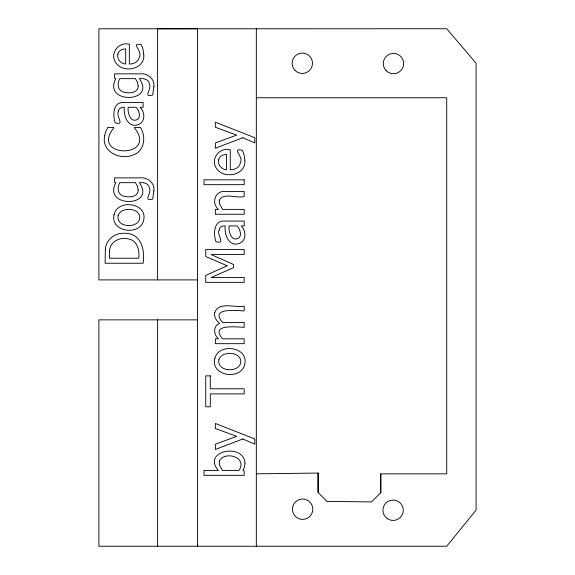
<?xml version="1.0" encoding="UTF-8"?>
<svg xmlns="http://www.w3.org/2000/svg" width="575" height="575" viewBox="0 0 575 575"><rect width="100%" height="100%" fill="white"/><g stroke="black" fill="none" stroke-linecap="round" stroke-linejoin="round"><path stroke-width="0.86" d="M256.328 97.757L446.717 97.757L446.717 473.836L380.772 473.836L380.772 492.696L371.428 501.925L326.909 501.371L318.104 492.459L318.104 473.06L256.328 473.836M380.772 492.696L380.772 473.836M197.563 279.903L98.9 279.903L98.9 28.779L446.717 28.757L476.1 63.25L476.1 510.039L446.717 546.25L98.9 546.25L98.9 319.858L197.563 319.858M318.104 473.06L318.104 492.459M256.328 28.75L256.328 546.25M197.563 546.25L197.563 28.75L157.607 28.779L157.607 279.903M157.607 319.858L157.607 546.25M105.318 249.823L105.117 263.249L143.11 263.249C145.231 249.917 140.976 232.508 124.15 233.299C114.662 232.631 105.548 240.142 105.318 249.823M109.588 251.21L109.451 258.204L138.769 258.204C139.711 250.405 137.418 240.07 128.146 238.884C119.744 236.713 109.66 241.845 109.588 251.21M244.986 463.177L244.404 467.195L242.844 470.487L244.188 470.796L244.188 475.338L204.017 475.338L204.017 470.487L218.371 470.487C201.3 450.663 244.016 442.498 244.986 463.177M118.342 111.478C115.661 116.114 125.558 125.788 115.216 122.885C112.621 115.546 112.808 101.868 123.611 102.522L143.11 102.522L143.11 107.295L140.07 107.295C145.008 111.881 145.655 121.821 138.474 124.523C128.002 128.671 123.23 115.546 124.351 107.295C121.577 106.907 118.551 108.38 118.342 111.478M219.132 230.129C216.416 234.816 226.428 244.605 215.97 241.673C213.347 234.248 213.533 220.412 224.466 221.073L244.188 221.073L244.188 225.896L241.119 225.896C246.107 230.532 246.768 240.594 239.502 243.326C228.9 247.523 224.077 234.248 225.213 225.896C222.403 225.501 219.341 226.996 219.132 230.129M143.772 54.532C145.223 69.216 123.956 73.665 116.136 63.257C109.042 54 118.313 41.335 129.353 44.246L129.353 63.998C133.91 64.299 138.841 61.503 139.423 56.666C142.902 51.419 129.734 42.018 141.371 44.778L142.981 49.119L143.772 54.532M244.857 160.166C246.33 175.03 224.811 179.537 216.897 169C209.717 159.634 219.104 146.826 230.273 149.766L230.273 169.747C234.88 170.049 239.876 167.224 240.458 162.33C243.98 157.025 230.654 147.509 242.434 150.305L244.059 154.697L244.857 160.166M153.899 86.681L152.677 95.026C142.492 97.901 151.958 88.78 149.471 84.245C149.119 79.213 143.427 78.193 139.33 78.638C156.882 103.299 102.185 104.118 115.834 78.638L114.605 78.358L114.605 73.844L139.869 73.844C147.423 72.896 154.855 78.71 153.899 86.681M153.899 190.706L152.677 199.051C142.492 201.926 151.958 192.812 149.471 188.277C149.119 183.245 143.427 182.225 139.33 182.67C156.882 207.331 102.185 208.15 115.834 182.67L114.605 182.39L114.605 177.876L139.869 177.876C147.423 176.928 154.855 182.742 153.899 190.706M104.708 135.707C101.063 151.39 119.708 160.461 132.645 155.142C144.382 151.836 146.438 136.785 140.53 127.557L134.507 127.557L134.507 127.938C158.571 158.492 89.542 158.427 113.742 127.966L113.742 127.557L107.64 127.557L105.419 132.609L104.708 135.707M117.911 54.172C116.747 59.052 120.707 63.897 125.681 63.998L125.681 48.918C122.367 48.904 118.364 50.456 117.911 54.172M218.694 159.814C217.515 164.745 221.519 169.647 226.557 169.747L226.557 154.488C223.201 154.474 219.147 156.048 218.694 159.814M219.305 200.272L219.413 203.751L222.654 209.401L244.188 209.401L244.188 214.252L215.352 214.252L215.352 209.401L218.55 209.401C210.888 203.406 215.187 189.93 225.472 191.59L244.188 191.59L244.188 196.442C237.274 198.921 223.531 191.978 219.305 200.272M214.698 312.778C213.864 316.976 216.487 320.778 219.535 323.38C212.872 325.752 213.505 335.06 218.55 338.819L215.352 338.819L215.352 343.67L244.188 343.67L244.188 338.819L222.654 338.819C209.149 323.545 237.051 327.082 244.188 327.304L244.188 322.453L222.733 322.553C209.056 307.258 236.929 310.629 244.188 310.938L244.188 306.087C235.879 308.25 218.45 300.869 214.698 312.778M114.058 214.712C109.983 232.135 140.214 236.26 143.649 220.268C147.854 202.774 117.437 198.662 114.058 214.712M214.798 358.743C210.673 376.366 241.263 380.542 244.734 364.356C248.989 346.668 218.213 342.506 214.798 358.743M138.187 86.042C138.194 93.768 127.506 93.696 122.288 91.626C117.221 89.427 117.415 82.807 119.737 78.638L135.377 78.638L137.447 82.203L138.187 86.042M138.187 190.073C138.194 197.793 127.506 197.728 122.288 195.658C117.221 193.459 117.415 186.839 119.737 182.67L135.377 182.67L137.447 186.228L138.187 190.073M118.119 215.697C115.87 227.326 136.713 228.936 139.596 219.219C141.817 207.661 120.937 205.979 118.119 215.697M218.903 359.734C216.624 371.5 237.719 373.132 240.63 363.299C242.88 351.605 221.756 349.902 218.903 359.734M219.341 461.164L219.406 464.787L222.453 470.487L238.97 470.487C247.99 457.017 224.48 450.484 219.341 461.164M139.488 114.849L139.172 117.185L138.237 118.881C130.834 124.164 127.341 112.973 128.182 107.295L136.088 107.295L138.503 110.738L139.488 114.849M240.522 233.536L240.206 235.901L239.257 237.619C231.768 242.966 228.239 231.646 229.087 225.896L237.087 225.896L239.531 229.382L240.522 233.536M227.147 265.787L205.749 275.389L205.749 282.361L244.188 282.361L244.188 277.581L211.068 277.581L233.601 267.641L233.601 264.543L211.068 254.531L244.188 254.531L244.188 249.413L205.749 249.413L205.749 256.515L227.147 265.787M242.794 137.734L215.352 148.213L215.352 142.974L236.699 135.103L215.352 127.255L215.352 122.195L254.826 137.705L254.826 142.895L242.794 137.734M242.794 438.991L215.352 449.47L215.352 444.231L236.699 436.353L215.352 428.504L215.352 423.444L254.826 438.962L254.826 444.152L242.794 438.991M244.188 179.817L204.017 179.817L204.017 184.668L244.188 184.668L244.188 179.817M210.292 375.863L205.749 375.863L205.749 406.791L210.292 406.791L210.292 393.889L244.188 393.889L244.188 388.772L210.292 388.772L210.292 375.863M295.112 70.459A10.178 10.178 0 0 0 312.146 65.895A10.178 10.178 0 0 0 299.676 53.432A10.178 10.178 0 0 0 295.112 70.459M386.285 70.797A10.178 10.178 0 0 0 403.298 66.168A10.178 10.178 0 0 0 390.784 53.748A10.178 10.178 0 0 0 386.285 70.797M295.421 516.4A10.178 10.178 0 0 0 312.455 511.836A10.178 10.178 0 0 0 299.985 499.366A10.178 10.178 0 0 0 295.421 516.4M387.37 518.664A10.178 10.178 0 0 0 403.262 511.017A10.178 10.178 0 0 0 388.693 501.084A10.178 10.178 0 0 0 387.37 518.664"/></g></svg>
